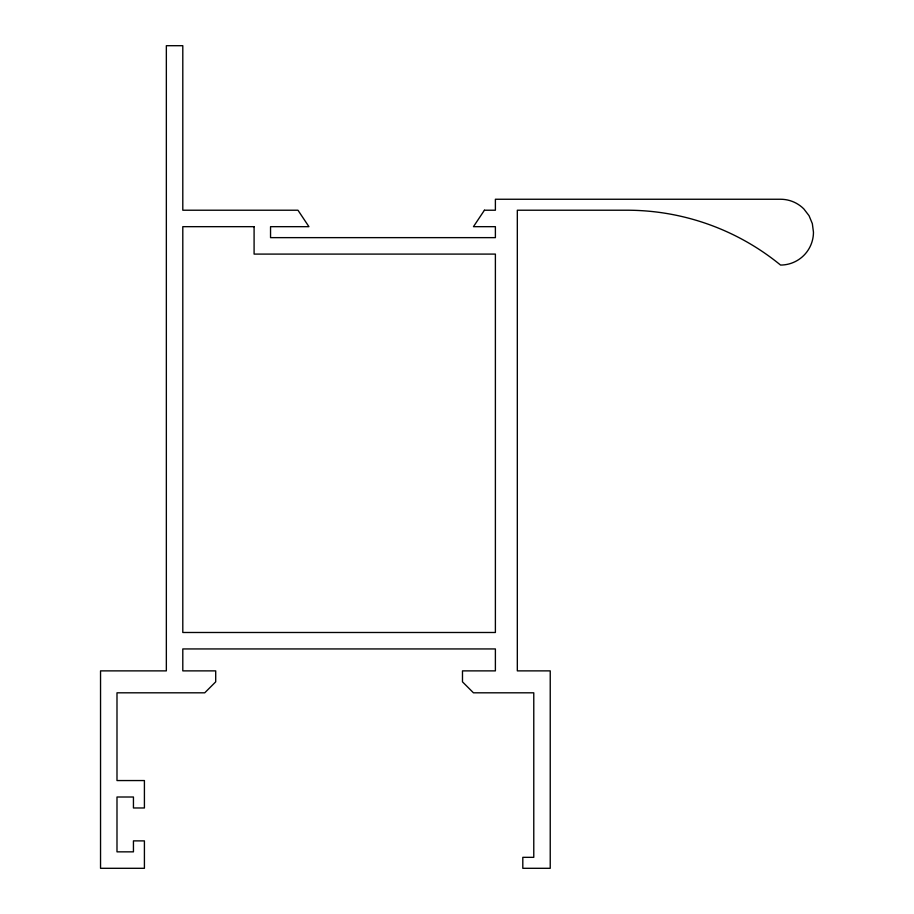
<?xml version="1.0" encoding="UTF-8"?>
<svg xmlns="http://www.w3.org/2000/svg" width="914" height="914" viewBox="0 0 914 914"><rect width="100%" height="100%" fill="white"/><g stroke="black" fill="none" stroke-linecap="round" stroke-linejoin="round"><path stroke-width="1.37" d="M484.42 210.22L473.452 226.672L495.388 226.672L495.388 237.64L270.544 237.64L270.544 226.672L308.932 226.672L297.964 210.22L182.8 210.22L182.8 45.7L166.348 45.7L166.348 670.876L100.54 670.876L100.54 868.3L144.412 868.3L144.412 840.88L133.444 840.88L133.444 851.848L116.992 851.848L116.992 797.008L133.444 797.008L133.444 807.976L144.412 807.976L144.412 780.556L116.992 780.556L116.992 692.812L204.736 692.812L215.704 681.844L215.704 670.876L182.8 670.876L182.8 648.94L495.388 648.94L495.388 670.876L462.484 670.876L462.484 681.844L473.452 692.812L533.776 692.812L533.776 857.332L522.808 857.332L522.808 868.3L550.228 868.3L550.228 670.876L517.324 670.876L517.324 210.22L627.004 210.22A242.393 242.393 0 0 1 780.556 265.06A32.904 32.904 0 0 0 813.46 232.156L812.34 223.644L809.05 215.704L803.817 208.895A32.904 32.904 0 0 0 780.556 199.252L495.388 199.252L495.388 210.22L484.42 210.22M254.092 226.672L182.8 226.672L182.8 632.488L495.388 632.488L495.388 254.092L254.092 254.092L254.092 226.672"/></g></svg>
